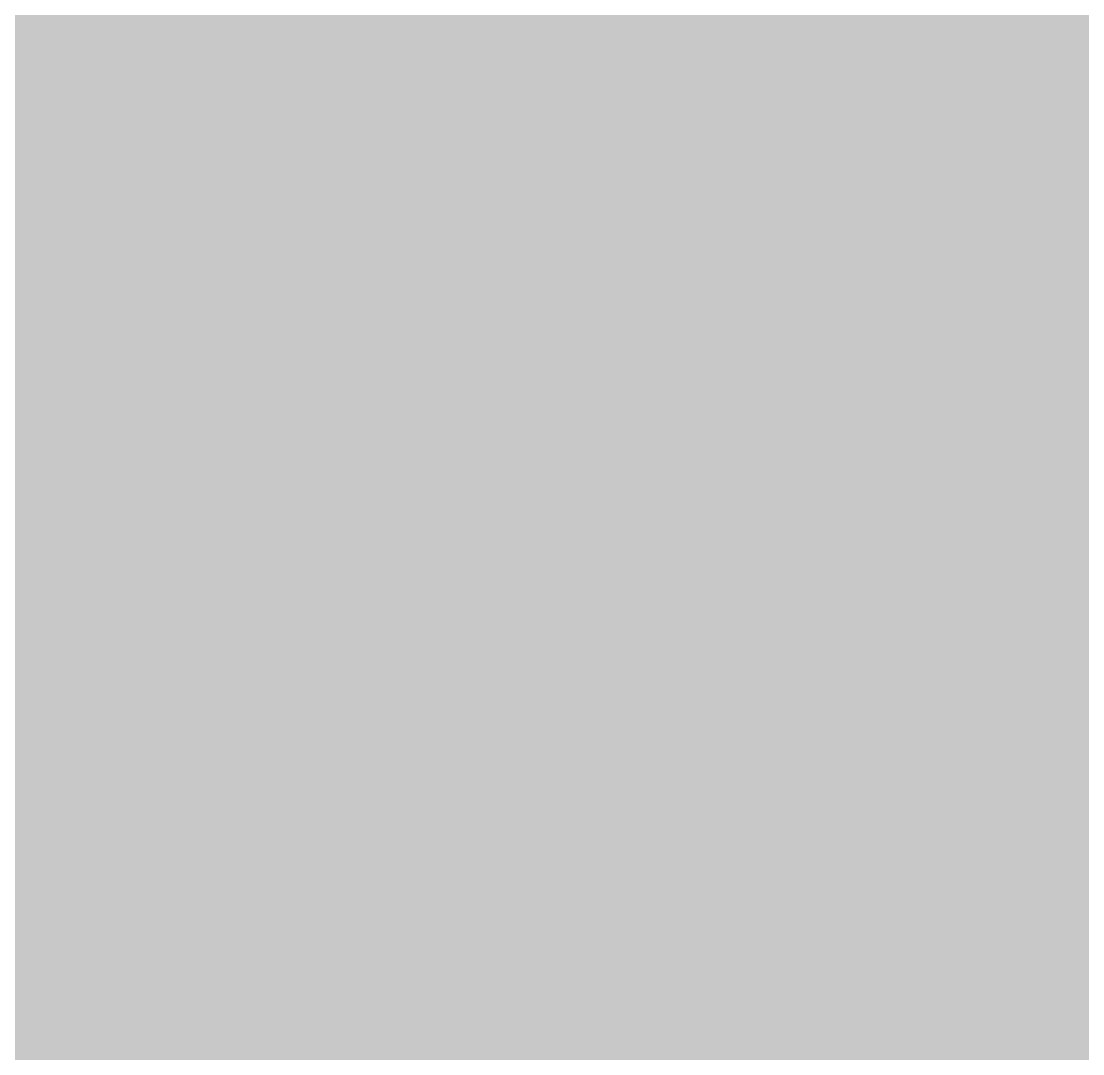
# Model space of a CAD drawing. Header units: inches. Extents: x -4061 to -1937, y 9836 to 11171.
# Drawn here: x -3407.67766 to -3407.67135, y 10424.64553 to 10424.65167 of the extents above; entities that cross this region are included whole.
import ezdxf

# ---------------------------------------------------------------- set-up
doc = ezdxf.new("R2010")
doc.units = ezdxf.units.IN
doc.header["$MEASUREMENT"] = 0
doc.layers.add('S-BEAM', color=12, linetype='Continuous', lineweight=9)

# ---------------------------------------------------------------- blocks, each defined once
blk = doc.blocks.new('Dimension Lumber - 2x10-2056819-ENLARGED RCP - 3RD FLOOR PLAN - WEST')
at = {"layer": 'S-BEAM'}
h = blk.add_hatch(color=256, dxfattribs=at)
h.paths.add_polyline_path([(-3457.5490158, 10424.6393961), (-3456.9448593, 10424.6393961), (-3456.9448593, 10426.1393961), (-3458.8125, 10426.1393961), (-3458.8125, 10424.6393961)], flags=0)
h.paths.add_polyline_path([(-3472.8780389, 10424.6393961), (-3465.1875, 10424.6393961), (-3465.1875, 10426.1393961), (-3477.9737367, 10426.1393961), (-3477.9737367, 10424.6393961)], flags=0)
h.paths.add_polyline_path([(-3407.6737367, 10424.6393961), (-3407.4922592, 10424.6393961), (-3407.4922592, 10426.1393961), (-3454.5698593, 10426.1393961), (-3454.5698593, 10424.6393961), (-3411.5619467, 10424.6393961)], flags=0)
h.paths.add_polyline_path([(-3462.8125, 10424.6393961), (-3461.1875, 10424.6393961), (-3461.1875, 10426.1393961), (-3462.8125, 10426.1393961), (-3462.8125, 10425.5797523)], flags=0)

msp = doc.modelspace()

# ---------------------------------------------------------------- block references
at = {"layer": 'S-BEAM'}
msp.add_blockref('Dimension Lumber - 2x10-2056819-ENLARGED RCP - 3RD FLOOR PLAN - WEST', (0, 0), dxfattribs=at)

doc.saveas('drawing.dxf')
